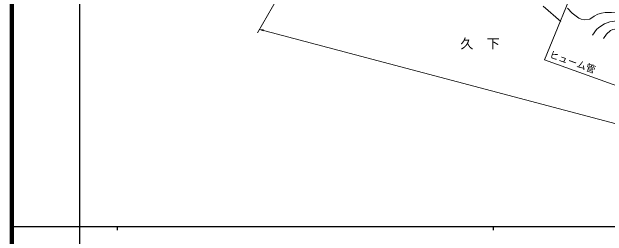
# Model space of a CAD drawing. Units: millimetres, scale not verified. Extents: x 40000 to 680000, y 20000 to 380000.
# Drawn here: x 40000 to 198304, y 202409 to 261980 of the extents above; entities that cross this region are included whole.
import ezdxf
from ezdxf.enums import TextEntityAlignment as Align

# ---------------------------------------------------------------- set-up
doc = ezdxf.new("R2010")
doc.units = ezdxf.units.MM
doc.header["$LTSCALE"] = 1000
for name, color, linetype, lineweight in [('M-BGD', 7, 'Continuous', 13), ('M-STR-HTXT', 7, 'Continuous', 13), ('M-TTL', 2, 'Continuous', 140), ('M-TTL-BAND', 7, 'Continuous', 25)]:
    doc.layers.add(name, color=color, linetype=linetype, lineweight=lineweight)
doc.layers.add('M-BMK-HTXT', color=7, linetype='Continuous')
doc.styles.add('ＭＳ ゴシック', font='')
doc.styles.get('ＭＳ ゴシック').set_extended_font_data('MS Gothic')

# ---------------------------------------------------------------- blocks, each defined once
blk = doc.blocks.new('open_arrow')
at = {"color": 0, "linetype": 'Continuous', "lineweight": -2}
blk.add_lwpolyline([(7.5, 1.25), (0, 0), (7.5, -1.25)], dxfattribs=at)

msp = doc.modelspace()

# ---------------------------------------------------------------- linework, layer by layer
at = {"layer": 'M-BGD'}
for points in [[(185997, 259475), (181340, 263539)], [(187775, 262947), (189045, 261677), (190061, 260830), (190823, 260322), (191415, 260068), (192177, 259899), (193701, 260068), (194887, 260830), (195818, 261338), (196834, 261677), (197765, 261846), (199459, 261846), (201745, 261677), (204200, 261253), (207079, 260576), (214445, 258375), (224435, 255073)], [(194379, 255835), (195479, 257274), (196072, 257867), (197596, 258798), (199035, 259306), (200305, 259560), (201237, 259645), (202253, 259645), (205047, 259306), (207587, 258713), (210889, 257782), (215207, 256512), (225113, 253041)], [(197342, 254903), (198189, 256089), (199205, 257020), (199797, 257274), (200898, 257443), (202253, 257443), (203777, 257274), (207587, 256427), (215630, 254226), (224943, 251009), (229177, 248638)]]:
    msp.add_lwpolyline(points, dxfattribs=at)
at = {"layer": 'M-STR-HTXT'}
for p, q in [((131716, 302615), (105364, 256391)), ((105908, 257345), (242758, 221121))]:
    msp.add_line(p, q, dxfattribs=at)
msp.add_lwpolyline([(191005, 271974), (181695, 249222), (213456, 237809)], dxfattribs=at)
at = {"layer": 'M-TTL'}
msp.add_line((40000, 380000), (40000, 20000), dxfattribs=at)
at = {"layer": 'M-TTL-BAND'}
for p, q in [((58000, 370000), (58000, 20000)), ((40000, 205000), (579000, 205000)), ((68000, 205000), (68000, 204000)), ((168000, 205000), (168000, 204000))]:
    msp.add_line(p, q, dxfattribs=at)

# ---------------------------------------------------------------- block references
at = {"layer": 'M-STR-HTXT', "xscale": 133, "yscale": 133, "rotation": 345.2}
msp.add_blockref('open_arrow', (105908, 257345), dxfattribs=at)

# ---------------------------------------------------------------- texts
at = {"layer": 'M-BMK-HTXT', "style": 'ＭＳ ゴシック'}
msp.add_text('久\u3000下', height=2566, dxfattribs=at).set_placement((164510, 251501), align=Align.BOTTOM_CENTER)
at = {"layer": 'M-STR-HTXT', "style": 'ＭＳ ゴシック'}
msp.add_text('ヒューム管', height=1833, rotation=340.396, dxfattribs=at).set_placement((182569, 249442), align=Align.BOTTOM_LEFT)

doc.saveas('drawing.dxf')
